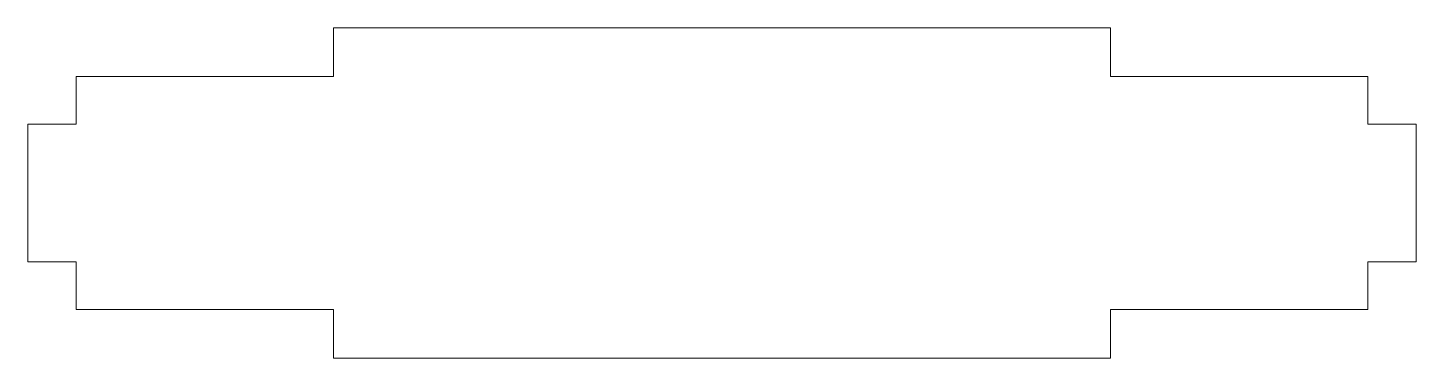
# Model space of a CAD drawing. Header units: millimetres. Extents: x -72 to 72, y -17 to 17.
import ezdxf

# ---------------------------------------------------------------- set-up
doc = ezdxf.new("R2010")
doc.units = ezdxf.units.MM

msp = doc.modelspace()

# ---------------------------------------------------------------- linework, layer by layer
at = {"color": 7, "linetype": 'Continuous', "lineweight": 15}
for p, q in [((40, 17), (-40, 17)), ((-40, 17), (-40, 12)), ((40, 12), (40, 17)), ((-40, 12), (-66.5, 12)), ((-66.5, 12), (-66.5, 7.1)), ((66.5, 12), (40, 12)), ((66.5, 7.1), (66.5, 12)), ((-66.5, 7.1), (-71.5, 7.1)), ((-71.5, 7.1), (-71.5, -7.1)), ((71.5, 7.1), (66.5, 7.1)), ((71.5, -7.1), (71.5, 7.1)), ((-71.5, -7.1), (-66.5, -7.1)), ((-66.5, -7.1), (-66.5, -12)), ((66.5, -12), (66.5, -7.1)), ((66.5, -7.1), (71.5, -7.1)), ((-66.5, -12), (-40, -12)), ((-40, -12), (-40, -17)), ((40, -17), (40, -12)), ((40, -12), (66.5, -12)), ((-40, -17), (40, -17))]:
    msp.add_line(p, q, dxfattribs=at)

doc.saveas('drawing.dxf')
